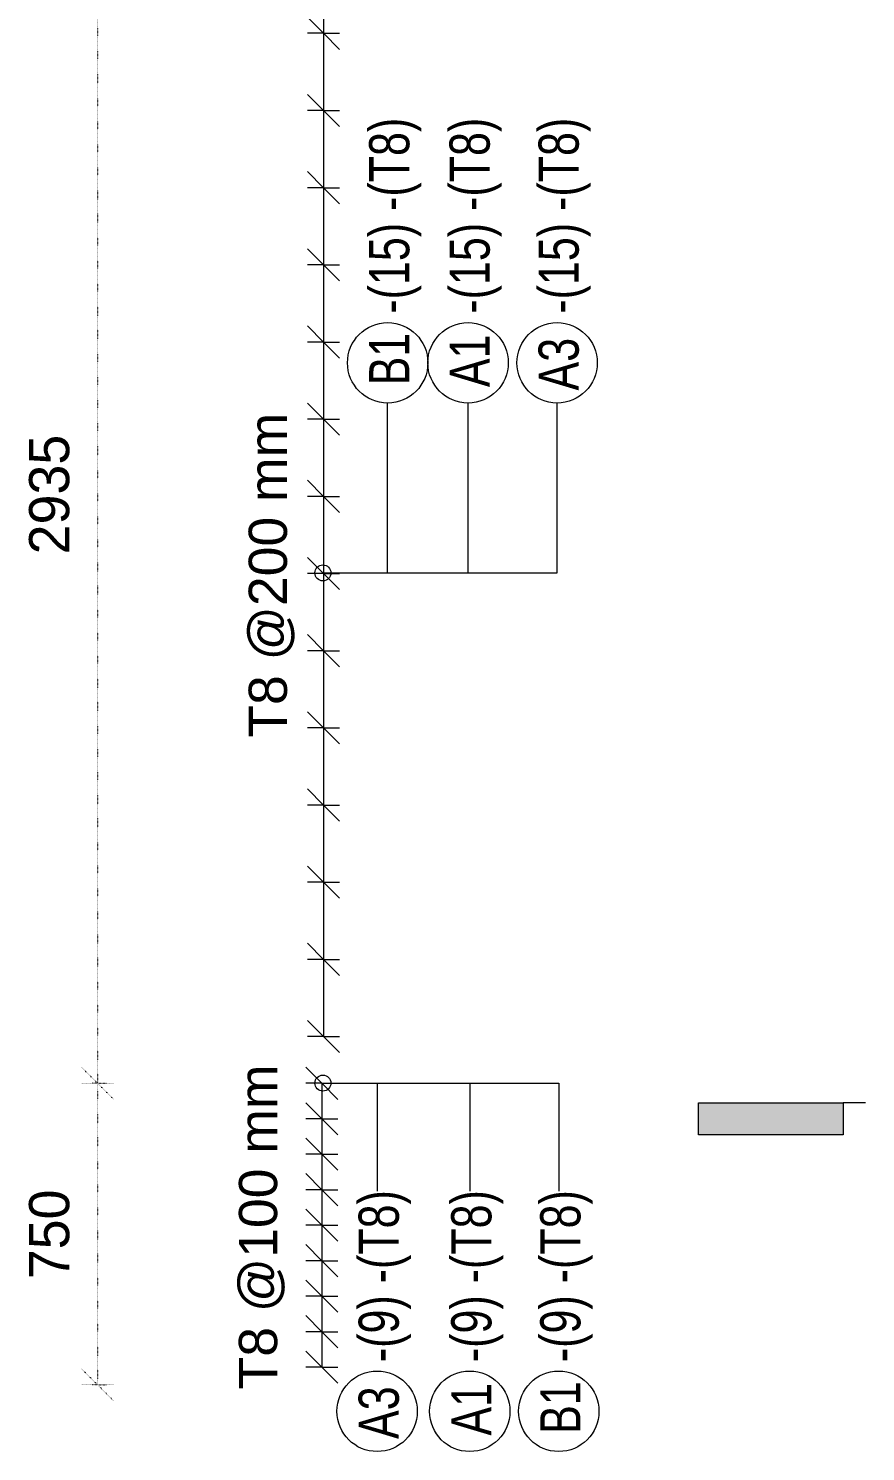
# Model space of a CAD drawing. Header units: millimetres. Extents: x -5408 to 3643, y -1561 to 6809.
# Drawn here: x -5408 to -3325, y -1561 to 1978 of the extents above; entities that cross this region are included whole.
import ezdxf

# ---------------------------------------------------------------- set-up
doc = ezdxf.new("R2010")
doc.units = ezdxf.units.MM
doc.linetypes.add('Dot 1mm', pattern=[1, 0, -1])
for name, color, linetype, lineweight in [('A-ANNO-DIMS', 211, 'Continuous', 9), ('A-ANNO-DIMS-40', 211, 'Continuous', 9), ('G-ANNO-SYMB', 111, 'Continuous', 9), ('S-RBAR-IDEN', 171, 'Continuous', 9)]:
    doc.layers.add(name, color=color, linetype=linetype, lineweight=lineweight)
doc.styles.add('Arial', font='arial.ttf', dxfattribs={"height": 80})
doc.styles.add('Arial_1', font='arial.ttf', dxfattribs={"height": 95.25})
doc.styles.add('Nirmala UI Semilight', font='NirmalaS.ttf', dxfattribs={"width": 0.8, "height": 100})
doc.styles.add('Nirmala UI Semilight_1', font='NirmalaS.ttf', dxfattribs={"height": 100})
doc.dimstyles.new('Arrow_Filled_-_2_5_NI_UI', dxfattribs={"dimscale": 304.8, "dimtxt": 104.736395, "dimasz": 0.262467, "dimexe": 0.131234, "dimexo": 0.0625, "dimgap": 0.131234, "dimtad": 1, "dimdec": 4, "dimzin": 0, "dimdsep": 46, "dimtxsty": 'Arial', "dimblk1": 'OBLIQUE', "dimblk2": 'OBLIQUE', "dimsah": 1, "dimcen": 0.09, "dimazin": 0, "dimtfac": 1, "dimtdec": 4, "dimtix": 1, "dimtmove": 0, "dimatfit": 3, "dimfxl": 0.131234, "dimfxlon": 1, "dimtvp": 1, "dimtolj": 1, "dimtzin": 0, "dimarcsym": 2})
doc.dimstyles.new('Arrow_Filled_-_2_5_NI_UI_1', dxfattribs={"dimscale": 304.8, "dimtxt": 104.736395, "dimasz": 0.262467, "dimexe": 0.131234, "dimexo": 0.0625, "dimgap": 0.131234, "dimtad": 1, "dimdec": 4, "dimzin": 0, "dimdsep": 46, "dimtxsty": 'Arial_1', "dimblk1": 'OBLIQUE', "dimblk2": 'OBLIQUE', "dimsah": 1, "dimcen": 0.09, "dimazin": 0, "dimtfac": 1, "dimtdec": 4, "dimtix": 1, "dimtmove": 0, "dimatfit": 3, "dimfxl": 0.131234, "dimfxlon": 1, "dimtvp": 1, "dimtolj": 1, "dimtzin": 0, "dimarcsym": 2})
doc.dimstyles.new('Arrow_Filled_-_2_5_NI_UI_3', dxfattribs={"dimscale": 304.8, "dimtxt": 104.736395, "dimasz": 0.262467, "dimexe": 0.131234, "dimexo": 0.0625, "dimgap": 0.131234, "dimtad": 1, "dimdec": 4, "dimzin": 0, "dimdsep": 46, "dimtxsty": 'Nirmala UI Semilight_1', "dimblk1": 'OBLIQUE', "dimblk2": 'OBLIQUE', "dimsah": 1, "dimcen": 0.09, "dimazin": 0, "dimtfac": 1, "dimtdec": 4, "dimtix": 1, "dimtmove": 0, "dimatfit": 3, "dimfxl": 0.131234, "dimfxlon": 1, "dimtvp": 1, "dimtolj": 1, "dimtzin": 0, "dimarcsym": 2})

# ---------------------------------------------------------------- blocks, each defined once
blk = doc.blocks.new('Detail View - M_Section Tail - Filled Horizontal-14034-Elevation Front Copy 1')
at = {"layer": 'G-ANNO-SYMB'}
blk.add_hatch(color=256, dxfattribs=at).paths.add_polyline_path([(-3380.7, -773.4), (-3380.7, -693.4), (-3740.7, -693.4), (-3740.7, -773.4)])
for p, q in [((-3740.7, -773.4), (-3740.7, -693.4)), ((-3740.7, -693.4), (-3380.7, -693.4)), ((-3380.7, -693.4), (-3380.7, -773.4)), ((-3380.7, -773.4), (-3740.7, -773.4))]:
    blk.add_line(p, q, dxfattribs=at)
blk = doc.blocks.new('DIMBLOCK1-Elevation Front Copy 1')
at = {"layer": 'A-ANNO-DIMS-40'}
for p, q in [((-4677.9, -645), (-4717.9, -605)), ((-4677.9, -645), (-4717.9, -645)), ((-4677.9, -645), (-4677.9, -733.3)), ((-4677.9, -645), (-4637.9, -685)), ((-4677.9, -645), (-4637.9, -645)), ((-4677.9, -733.3), (-4717.9, -693.3)), ((-4677.9, -733.3), (-4717.9, -733.3)), ((-4677.9, -733.3), (-4637.9, -773.3)), ((-4677.9, -733.3), (-4637.9, -733.3))]:
    blk.add_line(p, q, dxfattribs=at)
blk = doc.blocks.new('_Oblique')
at = {"color": 0, "linetype": 'ByBlock', "lineweight": -2}
blk.add_line((-0.5, -0.5), (0.5, 0.5), dxfattribs=at)
blk = doc.blocks.new('DIMBLOCK2-Elevation Front Copy 1')
at = {"layer": 'A-ANNO-DIMS-40'}
for p, q in [((-4677.9, -733.3), (-4717.9, -693.3)), ((-4677.9, -733.3), (-4717.9, -733.3)), ((-4677.9, -733.3), (-4677.9, -821.5)), ((-4677.9, -733.3), (-4637.9, -773.3)), ((-4677.9, -733.3), (-4637.9, -733.3)), ((-4677.9, -821.5), (-4717.9, -781.5)), ((-4677.9, -821.5), (-4717.9, -821.5)), ((-4677.9, -821.5), (-4637.9, -861.5)), ((-4677.9, -821.5), (-4637.9, -821.5))]:
    blk.add_line(p, q, dxfattribs=at)
blk = doc.blocks.new('DIMBLOCK3-Elevation Front Copy 1')
at = {"layer": 'A-ANNO-DIMS-40'}
for p, q in [((-4677.9, -821.5), (-4717.9, -781.5)), ((-4677.9, -821.5), (-4717.9, -821.5)), ((-4677.9, -821.5), (-4677.9, -909.8)), ((-4677.9, -821.5), (-4637.9, -861.5)), ((-4677.9, -821.5), (-4637.9, -821.5)), ((-4677.9, -909.8), (-4717.9, -869.8)), ((-4677.9, -909.8), (-4717.9, -909.8)), ((-4677.9, -909.8), (-4637.9, -949.8)), ((-4677.9, -909.8), (-4637.9, -909.8))]:
    blk.add_line(p, q, dxfattribs=at)
blk = doc.blocks.new('DIMBLOCK4-Elevation Front Copy 1')
at = {"layer": 'A-ANNO-DIMS-40'}
for p, q in [((-4677.9, -909.8), (-4717.9, -869.8)), ((-4677.9, -909.8), (-4717.9, -909.8)), ((-4677.9, -909.8), (-4677.9, -998)), ((-4677.9, -909.8), (-4637.9, -949.8)), ((-4677.9, -909.8), (-4637.9, -909.8)), ((-4677.9, -998), (-4717.9, -958)), ((-4677.9, -998), (-4717.9, -998)), ((-4677.9, -998), (-4637.9, -1038)), ((-4677.9, -998), (-4637.9, -998))]:
    blk.add_line(p, q, dxfattribs=at)
blk = doc.blocks.new('DIMBLOCK5-Elevation Front Copy 1')
at = {"layer": 'A-ANNO-DIMS-40'}
for p, q in [((-4677.9, -998), (-4717.9, -958)), ((-4677.9, -998), (-4717.9, -998)), ((-4677.9, -998), (-4677.9, -1086.3)), ((-4677.9, -998), (-4637.9, -1038)), ((-4677.9, -998), (-4637.9, -998)), ((-4677.9, -1086.3), (-4717.9, -1046.3)), ((-4677.9, -1086.3), (-4717.9, -1086.3)), ((-4677.9, -1086.3), (-4637.9, -1126.3)), ((-4677.9, -1086.3), (-4637.9, -1086.3))]:
    blk.add_line(p, q, dxfattribs=at)
blk = doc.blocks.new('DIMBLOCK6-Elevation Front Copy 1')
at = {"layer": 'A-ANNO-DIMS-40'}
for p, q in [((-4677.9, -1086.3), (-4717.9, -1046.3)), ((-4677.9, -1086.3), (-4717.9, -1086.3)), ((-4677.9, -1086.3), (-4677.9, -1174.5)), ((-4677.9, -1086.3), (-4637.9, -1126.3)), ((-4677.9, -1086.3), (-4637.9, -1086.3)), ((-4677.9, -1174.5), (-4717.9, -1134.5)), ((-4677.9, -1174.5), (-4717.9, -1174.5)), ((-4677.9, -1174.5), (-4637.9, -1214.5)), ((-4677.9, -1174.5), (-4637.9, -1174.5))]:
    blk.add_line(p, q, dxfattribs=at)
blk = doc.blocks.new('DIMBLOCK7-Elevation Front Copy 1')
at = {"layer": 'A-ANNO-DIMS-40'}
for p, q in [((-4677.9, -1174.5), (-4717.9, -1134.5)), ((-4677.9, -1174.5), (-4717.9, -1174.5)), ((-4677.9, -1174.5), (-4677.9, -1262.8)), ((-4677.9, -1174.5), (-4637.9, -1214.5)), ((-4677.9, -1174.5), (-4637.9, -1174.5)), ((-4677.9, -1262.8), (-4717.9, -1222.8)), ((-4677.9, -1262.8), (-4717.9, -1262.8)), ((-4677.9, -1262.8), (-4637.9, -1302.8)), ((-4677.9, -1262.8), (-4637.9, -1262.8))]:
    blk.add_line(p, q, dxfattribs=at)
blk = doc.blocks.new('DIMBLOCK8-Elevation Front Copy 1')
at = {"layer": 'A-ANNO-DIMS-40'}
for p, q in [((-4677.9, -1262.8), (-4717.9, -1222.8)), ((-4677.9, -1262.8), (-4717.9, -1262.8)), ((-4677.9, -1262.8), (-4677.9, -1351)), ((-4677.9, -1262.8), (-4637.9, -1302.8)), ((-4677.9, -1262.8), (-4637.9, -1262.8)), ((-4677.9, -1351), (-4717.9, -1311)), ((-4677.9, -1351), (-4717.9, -1351)), ((-4677.9, -1351), (-4637.9, -1391)), ((-4677.9, -1351), (-4637.9, -1351))]:
    blk.add_line(p, q, dxfattribs=at)
blk = doc.blocks.new('DIMBLOCK9-Elevation Front Copy 1')
at = {"layer": 'A-ANNO-DIMS-40'}
for p, q in [((-4677.9, -645), (-4717.9, -605)), ((-4677.9, -645), (-4717.9, -645)), ((-4677.9, -645), (-4677.9, -1351)), ((-4677.9, -645), (-4677.9, -733.3)), ((-4677.9, -645), (-4637.9, -685)), ((-4677.9, -645), (-4637.9, -645)), ((-4677.9, -733.3), (-4717.9, -693.3)), ((-4677.9, -733.3), (-4717.9, -733.3)), ((-4677.9, -733.3), (-4677.9, -821.5)), ((-4677.9, -733.3), (-4637.9, -773.3)), ((-4677.9, -733.3), (-4637.9, -733.3)), ((-4677.9, -821.5), (-4717.9, -781.5)), ((-4677.9, -821.5), (-4717.9, -821.5)), ((-4677.9, -821.5), (-4677.9, -909.8)), ((-4677.9, -821.5), (-4637.9, -861.5)), ((-4677.9, -821.5), (-4637.9, -821.5)), ((-4677.9, -909.8), (-4717.9, -869.8)), ((-4677.9, -909.8), (-4717.9, -909.8)), ((-4677.9, -909.8), (-4677.9, -998)), ((-4677.9, -909.8), (-4637.9, -949.8)), ((-4677.9, -909.8), (-4637.9, -909.8)), ((-4677.9, -998), (-4717.9, -958)), ((-4677.9, -998), (-4717.9, -998)), ((-4677.9, -998), (-4677.9, -1086.3)), ((-4677.9, -998), (-4637.9, -1038)), ((-4677.9, -998), (-4637.9, -998)), ((-4677.9, -1086.3), (-4717.9, -1046.3)), ((-4677.9, -1086.3), (-4717.9, -1086.3)), ((-4677.9, -1086.3), (-4677.9, -1174.5)), ((-4677.9, -1086.3), (-4637.9, -1126.3)), ((-4677.9, -1086.3), (-4637.9, -1086.3)), ((-4677.9, -1174.5), (-4717.9, -1134.5)), ((-4677.9, -1174.5), (-4717.9, -1174.5)), ((-4677.9, -1174.5), (-4677.9, -1262.8)), ((-4677.9, -1174.5), (-4637.9, -1214.5)), ((-4677.9, -1174.5), (-4637.9, -1174.5)), ((-4677.9, -1262.8), (-4717.9, -1222.8)), ((-4677.9, -1262.8), (-4717.9, -1262.8)), ((-4677.9, -1262.8), (-4677.9, -1351)), ((-4677.9, -1262.8), (-4637.9, -1302.8)), ((-4677.9, -1262.8), (-4637.9, -1262.8)), ((-4677.9, -1351), (-4717.9, -1311)), ((-4677.9, -1351), (-4717.9, -1351)), ((-4677.9, -1351), (-4637.9, -1391)), ((-4677.9, -1351), (-4637.9, -1351))]:
    blk.add_line(p, q, dxfattribs=at)
blk = doc.blocks.new('_None')
blk = doc.blocks.new('DIMBLOCK10-Elevation Front Copy 1')
at = {"layer": 'A-ANNO-DIMS-40'}
for p, q in [((-4673.9, 2157.9), (-4713.9, 2197.9)), ((-4673.9, 2157.9), (-4713.9, 2157.9)), ((-4673.9, 2157.9), (-4673.9, 1966)), ((-4673.9, 2157.9), (-4633.9, 2117.9)), ((-4673.9, 2157.9), (-4633.9, 2157.9)), ((-4673.9, 1966), (-4713.9, 2006)), ((-4673.9, 1966), (-4713.9, 1966)), ((-4673.9, 1966), (-4633.9, 1926)), ((-4673.9, 1966), (-4633.9, 1966))]:
    blk.add_line(p, q, dxfattribs=at)
blk = doc.blocks.new('DIMBLOCK11-Elevation Front Copy 1')
at = {"layer": 'A-ANNO-DIMS-40'}
for p, q in [((-4673.9, 1966), (-4713.9, 2006)), ((-4673.9, 1966), (-4713.9, 1966)), ((-4673.9, 1966), (-4673.9, 1774)), ((-4673.9, 1966), (-4633.9, 1926)), ((-4673.9, 1966), (-4633.9, 1966)), ((-4673.9, 1774), (-4713.9, 1814)), ((-4673.9, 1774), (-4713.9, 1774)), ((-4673.9, 1774), (-4633.9, 1734)), ((-4673.9, 1774), (-4633.9, 1774))]:
    blk.add_line(p, q, dxfattribs=at)
blk = doc.blocks.new('DIMBLOCK12-Elevation Front Copy 1')
at = {"layer": 'A-ANNO-DIMS-40'}
for p, q in [((-4673.9, 1774), (-4713.9, 1814)), ((-4673.9, 1774), (-4713.9, 1774)), ((-4673.9, 1774), (-4673.9, 1582.1)), ((-4673.9, 1774), (-4633.9, 1734)), ((-4673.9, 1774), (-4633.9, 1774)), ((-4673.9, 1582.1), (-4713.9, 1622.1)), ((-4673.9, 1582.1), (-4713.9, 1582.1)), ((-4673.9, 1582.1), (-4633.9, 1542.1)), ((-4673.9, 1582.1), (-4633.9, 1582.1))]:
    blk.add_line(p, q, dxfattribs=at)
blk = doc.blocks.new('DIMBLOCK13-Elevation Front Copy 1')
at = {"layer": 'A-ANNO-DIMS-40'}
for p, q in [((-4673.9, 1582.1), (-4713.9, 1622.1)), ((-4673.9, 1582.1), (-4713.9, 1582.1)), ((-4673.9, 1582.1), (-4673.9, 1390.2)), ((-4673.9, 1582.1), (-4633.9, 1542.1)), ((-4673.9, 1582.1), (-4633.9, 1582.1)), ((-4673.9, 1390.2), (-4713.9, 1430.2)), ((-4673.9, 1390.2), (-4713.9, 1390.2)), ((-4673.9, 1390.2), (-4633.9, 1350.2)), ((-4673.9, 1390.2), (-4633.9, 1390.2))]:
    blk.add_line(p, q, dxfattribs=at)
blk = doc.blocks.new('DIMBLOCK14-Elevation Front Copy 1')
at = {"layer": 'A-ANNO-DIMS-40'}
for p, q in [((-4673.9, 1390.2), (-4713.9, 1430.2)), ((-4673.9, 1390.2), (-4713.9, 1390.2)), ((-4673.9, 1390.2), (-4673.9, 1198.3)), ((-4673.9, 1390.2), (-4633.9, 1350.2)), ((-4673.9, 1390.2), (-4633.9, 1390.2)), ((-4673.9, 1198.3), (-4713.9, 1238.3)), ((-4673.9, 1198.3), (-4713.9, 1198.3)), ((-4673.9, 1198.3), (-4633.9, 1158.3)), ((-4673.9, 1198.3), (-4633.9, 1198.3))]:
    blk.add_line(p, q, dxfattribs=at)
blk = doc.blocks.new('DIMBLOCK15-Elevation Front Copy 1')
at = {"layer": 'A-ANNO-DIMS-40'}
for p, q in [((-4673.9, 1198.3), (-4713.9, 1238.3)), ((-4673.9, 1198.3), (-4713.9, 1198.3)), ((-4673.9, 1198.3), (-4673.9, 1006.4)), ((-4673.9, 1198.3), (-4633.9, 1158.3)), ((-4673.9, 1198.3), (-4633.9, 1198.3)), ((-4673.9, 1006.4), (-4713.9, 1046.4)), ((-4673.9, 1006.4), (-4713.9, 1006.4)), ((-4673.9, 1006.4), (-4633.9, 966.4)), ((-4673.9, 1006.4), (-4633.9, 1006.4))]:
    blk.add_line(p, q, dxfattribs=at)
blk = doc.blocks.new('DIMBLOCK16-Elevation Front Copy 1')
at = {"layer": 'A-ANNO-DIMS-40'}
for p, q in [((-4673.9, 1006.4), (-4713.9, 1046.4)), ((-4673.9, 1006.4), (-4713.9, 1006.4)), ((-4673.9, 1006.4), (-4673.9, 814.5)), ((-4673.9, 1006.4), (-4633.9, 966.4)), ((-4673.9, 1006.4), (-4633.9, 1006.4)), ((-4673.9, 814.5), (-4713.9, 854.5)), ((-4673.9, 814.5), (-4713.9, 814.5)), ((-4673.9, 814.5), (-4633.9, 774.5)), ((-4673.9, 814.5), (-4633.9, 814.5))]:
    blk.add_line(p, q, dxfattribs=at)
blk = doc.blocks.new('DIMBLOCK17-Elevation Front Copy 1')
at = {"layer": 'A-ANNO-DIMS-40'}
for p, q in [((-4673.9, 814.5), (-4713.9, 854.5)), ((-4673.9, 814.5), (-4713.9, 814.5)), ((-4673.9, 814.5), (-4673.9, 622.6)), ((-4673.9, 814.5), (-4633.9, 774.5)), ((-4673.9, 814.5), (-4633.9, 814.5)), ((-4673.9, 622.6), (-4713.9, 662.6)), ((-4673.9, 622.6), (-4713.9, 622.6)), ((-4673.9, 622.6), (-4633.9, 582.6)), ((-4673.9, 622.6), (-4633.9, 622.6))]:
    blk.add_line(p, q, dxfattribs=at)
blk = doc.blocks.new('DIMBLOCK18-Elevation Front Copy 1')
at = {"layer": 'A-ANNO-DIMS-40'}
for p, q in [((-4673.9, 622.6), (-4713.9, 662.6)), ((-4673.9, 622.6), (-4713.9, 622.6)), ((-4673.9, 622.6), (-4673.9, 430.6)), ((-4673.9, 622.6), (-4633.9, 582.6)), ((-4673.9, 622.6), (-4633.9, 622.6)), ((-4673.9, 430.6), (-4713.9, 470.6)), ((-4673.9, 430.6), (-4713.9, 430.6)), ((-4673.9, 430.6), (-4633.9, 390.6)), ((-4673.9, 430.6), (-4633.9, 430.6))]:
    blk.add_line(p, q, dxfattribs=at)
blk = doc.blocks.new('DIMBLOCK19-Elevation Front Copy 1')
at = {"layer": 'A-ANNO-DIMS-40'}
for p, q in [((-4673.9, 430.6), (-4713.9, 470.6)), ((-4673.9, 430.6), (-4713.9, 430.6)), ((-4673.9, 430.6), (-4673.9, 238.7)), ((-4673.9, 430.6), (-4633.9, 390.6)), ((-4673.9, 430.6), (-4633.9, 430.6)), ((-4673.9, 238.7), (-4713.9, 278.7)), ((-4673.9, 238.7), (-4713.9, 238.7)), ((-4673.9, 238.7), (-4633.9, 198.7)), ((-4673.9, 238.7), (-4633.9, 238.7))]:
    blk.add_line(p, q, dxfattribs=at)
blk = doc.blocks.new('DIMBLOCK20-Elevation Front Copy 1')
at = {"layer": 'A-ANNO-DIMS-40'}
for p, q in [((-4673.9, 238.7), (-4713.9, 278.7)), ((-4673.9, 238.7), (-4713.9, 238.7)), ((-4673.9, 238.7), (-4673.9, 46.8)), ((-4673.9, 238.7), (-4633.9, 198.7)), ((-4673.9, 238.7), (-4633.9, 238.7)), ((-4673.9, 46.8), (-4713.9, 86.8)), ((-4673.9, 46.8), (-4713.9, 46.8)), ((-4673.9, 46.8), (-4633.9, 6.8)), ((-4673.9, 46.8), (-4633.9, 46.8))]:
    blk.add_line(p, q, dxfattribs=at)
blk = doc.blocks.new('DIMBLOCK21-Elevation Front Copy 1')
at = {"layer": 'A-ANNO-DIMS-40'}
for p, q in [((-4673.9, 46.8), (-4713.9, 86.8)), ((-4673.9, 46.8), (-4713.9, 46.8)), ((-4673.9, 46.8), (-4673.9, -145.1)), ((-4673.9, 46.8), (-4633.9, 6.8)), ((-4673.9, 46.8), (-4633.9, 46.8)), ((-4673.9, -145.1), (-4713.9, -105.1)), ((-4673.9, -145.1), (-4713.9, -145.1)), ((-4673.9, -145.1), (-4633.9, -185.1)), ((-4673.9, -145.1), (-4633.9, -145.1))]:
    blk.add_line(p, q, dxfattribs=at)
blk = doc.blocks.new('DIMBLOCK22-Elevation Front Copy 1')
at = {"layer": 'A-ANNO-DIMS-40'}
for p, q in [((-4673.9, -145.1), (-4713.9, -105.1)), ((-4673.9, -145.1), (-4713.9, -145.1)), ((-4673.9, -145.1), (-4673.9, -337)), ((-4673.9, -145.1), (-4633.9, -185.1)), ((-4673.9, -145.1), (-4633.9, -145.1)), ((-4673.9, -337), (-4713.9, -297)), ((-4673.9, -337), (-4713.9, -337)), ((-4673.9, -337), (-4633.9, -377)), ((-4673.9, -337), (-4633.9, -337))]:
    blk.add_line(p, q, dxfattribs=at)
blk = doc.blocks.new('DIMBLOCK23-Elevation Front Copy 1')
at = {"layer": 'A-ANNO-DIMS-40'}
for p, q in [((-4673.9, -337), (-4713.9, -297)), ((-4673.9, -337), (-4713.9, -337)), ((-4673.9, -337), (-4673.9, -528.9)), ((-4673.9, -337), (-4633.9, -377)), ((-4673.9, -337), (-4633.9, -337)), ((-4673.9, -528.9), (-4713.9, -488.9)), ((-4673.9, -528.9), (-4713.9, -528.9)), ((-4673.9, -528.9), (-4633.9, -568.9)), ((-4673.9, -528.9), (-4633.9, -528.9))]:
    blk.add_line(p, q, dxfattribs=at)
blk = doc.blocks.new('DIMBLOCK24-Elevation Front Copy 1')
at = {"layer": 'A-ANNO-DIMS-40'}
for p, q in [((-4673.9, 2157.9), (-4713.9, 2197.9)), ((-4673.9, 2157.9), (-4713.9, 2157.9)), ((-4673.9, 2157.9), (-4673.9, -528.9)), ((-4673.9, 2157.9), (-4673.9, 1966)), ((-4673.9, 2157.9), (-4633.9, 2117.9)), ((-4673.9, 2157.9), (-4633.9, 2157.9)), ((-4673.9, 1966), (-4713.9, 2006)), ((-4673.9, 1966), (-4713.9, 1966)), ((-4673.9, 1966), (-4673.9, 1774)), ((-4673.9, 1966), (-4633.9, 1926)), ((-4673.9, 1966), (-4633.9, 1966)), ((-4673.9, 1774), (-4713.9, 1814)), ((-4673.9, 1774), (-4713.9, 1774)), ((-4673.9, 1774), (-4673.9, 1582.1)), ((-4673.9, 1774), (-4633.9, 1734)), ((-4673.9, 1774), (-4633.9, 1774)), ((-4673.9, 1582.1), (-4713.9, 1622.1)), ((-4673.9, 1582.1), (-4713.9, 1582.1)), ((-4673.9, 1582.1), (-4673.9, 1390.2)), ((-4673.9, 1582.1), (-4633.9, 1542.1)), ((-4673.9, 1582.1), (-4633.9, 1582.1)), ((-4673.9, 1390.2), (-4713.9, 1430.2)), ((-4673.9, 1390.2), (-4713.9, 1390.2)), ((-4673.9, 1390.2), (-4673.9, 1198.3)), ((-4673.9, 1390.2), (-4633.9, 1350.2)), ((-4673.9, 1390.2), (-4633.9, 1390.2)), ((-4673.9, 1198.3), (-4713.9, 1238.3)), ((-4673.9, 1198.3), (-4713.9, 1198.3)), ((-4673.9, 1198.3), (-4673.9, 1006.4)), ((-4673.9, 1198.3), (-4633.9, 1158.3)), ((-4673.9, 1198.3), (-4633.9, 1198.3)), ((-4673.9, 1006.4), (-4713.9, 1046.4)), ((-4673.9, 1006.4), (-4713.9, 1006.4)), ((-4673.9, 1006.4), (-4673.9, 814.5)), ((-4673.9, 1006.4), (-4633.9, 966.4)), ((-4673.9, 1006.4), (-4633.9, 1006.4)), ((-4673.9, 814.5), (-4713.9, 854.5)), ((-4673.9, 814.5), (-4713.9, 814.5)), ((-4673.9, 814.5), (-4673.9, 622.6)), ((-4673.9, 814.5), (-4633.9, 774.5)), ((-4673.9, 814.5), (-4633.9, 814.5)), ((-4673.9, 622.6), (-4713.9, 662.6)), ((-4673.9, 622.6), (-4713.9, 622.6)), ((-4673.9, 622.6), (-4673.9, 430.6)), ((-4673.9, 622.6), (-4633.9, 582.6)), ((-4673.9, 622.6), (-4633.9, 622.6)), ((-4673.9, 430.6), (-4713.9, 470.6)), ((-4673.9, 430.6), (-4713.9, 430.6)), ((-4673.9, 430.6), (-4673.9, 238.7)), ((-4673.9, 430.6), (-4633.9, 390.6)), ((-4673.9, 430.6), (-4633.9, 430.6)), ((-4673.9, 238.7), (-4713.9, 278.7)), ((-4673.9, 238.7), (-4713.9, 238.7)), ((-4673.9, 238.7), (-4673.9, 46.8)), ((-4673.9, 238.7), (-4633.9, 198.7)), ((-4673.9, 238.7), (-4633.9, 238.7)), ((-4673.9, 46.8), (-4713.9, 86.8)), ((-4673.9, 46.8), (-4713.9, 46.8)), ((-4673.9, 46.8), (-4673.9, -145.1)), ((-4673.9, 46.8), (-4633.9, 6.8)), ((-4673.9, 46.8), (-4633.9, 46.8)), ((-4673.9, -145.1), (-4713.9, -105.1)), ((-4673.9, -145.1), (-4713.9, -145.1)), ((-4673.9, -145.1), (-4673.9, -337)), ((-4673.9, -145.1), (-4633.9, -185.1)), ((-4673.9, -145.1), (-4633.9, -145.1)), ((-4673.9, -337), (-4713.9, -297)), ((-4673.9, -337), (-4713.9, -337)), ((-4673.9, -337), (-4673.9, -528.9)), ((-4673.9, -337), (-4633.9, -377)), ((-4673.9, -337), (-4633.9, -337)), ((-4673.9, -528.9), (-4713.9, -488.9)), ((-4673.9, -528.9), (-4713.9, -528.9)), ((-4673.9, -528.9), (-4633.9, -568.9)), ((-4673.9, -528.9), (-4633.9, -528.9))]:
    blk.add_line(p, q, dxfattribs=at)
blk = doc.blocks.new('M_Rebar Tag_rfa MARK - DOT 1 MM-794228-Elevation Front Copy 1')
at = {"layer": 'S-RBAR-IDEN'}
blk.add_circle((-4540.3, -1460.8), 100, dxfattribs=at)
blk = doc.blocks.new('DIMBLOCK42-Elevation Front Copy 1')
at = {"layer": 'A-ANNO-DIMS-40', "linetype": 'Dot 1mm'}
for p, q in [((-5236, 2290), (-5276, 2330)), ((-5236, 2290), (-5276, 2290)), ((-5236, 2290), (-5236, -645)), ((-5236, 2290), (-5196, 2250)), ((-5236, 2290), (-5196, 2290)), ((-5236, -645), (-5276, -605)), ((-5236, -645), (-5276, -645)), ((-5236, -645), (-5196, -685)), ((-5236, -645), (-5196, -645))]:
    blk.add_line(p, q, dxfattribs=at)
at = {"layer": 'A-ANNO-DIMS-40', "color": 0, "linetype": 'Dot 1mm', "insert": (-5406.5, 670.2), "char_height": 100, "width": 365.625, "attachment_point": 1, "rotation": 90, "line_spacing_factor": 1.142579, "style": 'Nirmala UI Semilight_1'}
blk.add_mtext('2935', dxfattribs=at)
blk = doc.blocks.new('DIMBLOCK43-Elevation Front Copy 1')
at = {"layer": 'A-ANNO-DIMS-40', "linetype": 'Dot 1mm'}
for p, q in [((-5236, -645), (-5276, -605)), ((-5236, -645), (-5276, -645)), ((-5236, -645), (-5236, -1395)), ((-5236, -645), (-5196, -685)), ((-5236, -645), (-5196, -645)), ((-5236, -1395), (-5276, -1355)), ((-5236, -1395), (-5276, -1395)), ((-5236, -1395), (-5196, -1435)), ((-5236, -1395), (-5196, -1395))]:
    blk.add_line(p, q, dxfattribs=at)
at = {"layer": 'A-ANNO-DIMS-40', "color": 0, "linetype": 'Dot 1mm', "insert": (-5406.5, -1132.4), "char_height": 100, "width": 269.649, "attachment_point": 1, "rotation": 90, "line_spacing_factor": 1.142579, "style": 'Nirmala UI Semilight_1'}
blk.add_mtext('750', dxfattribs=at)

msp = doc.modelspace()

# ---------------------------------------------------------------- linework, layer by layer
at = {"layer": 'G-ANNO-SYMB'}
msp.add_line((-3324.90904, -693.419), (-3380.6858, -693.419), dxfattribs=at)
at = {"layer": 'S-RBAR-IDEN'}
for p, q in [((-4514.13477, 624.1409), (-4514.13477, 1046.54087)), ((-4314.13477, 624.1409), (-4314.13477, 1046.54087)), ((-4092.60342, 624.1409), (-4092.60342, 1046.54087)), ((-4675.28813, 624.1409), (-4514.13477, 624.1409)), ((-4675.28813, 624.1409), (-4314.13477, 624.1409)), ((-4675.28813, 624.1409), (-4092.60342, 624.1409)), ((-4675.28813, -644.63723), (-4540.32386, -644.63723)), ((-4675.28813, -644.63723), (-4309.91231, -644.63723)), ((-4675.28813, -644.63723), (-4088.38096, -644.63723)), ((-4540.32386, -644.63723), (-4540.32386, -913.03375)), ((-4309.91231, -644.63723), (-4309.91231, -913.03375)), ((-4088.38096, -644.63723), (-4088.38096, -913.03375))]:
    msp.add_line(p, q, dxfattribs=at)
for centre in [(-4675.28813, 624.1409), (-4675.28813, 624.1409), (-4675.28813, 624.1409), (-4675.28813, -644.63723), (-4675.28813, -644.63723), (-4675.28813, -644.63723)]:
    msp.add_circle(centre, 20, dxfattribs=at)

# ---------------------------------------------------------------- block references
at = {"layer": 'G-ANNO-SYMB'}
msp.add_blockref('Detail View - M_Section Tail - Filled Horizontal-14034-Elevation Front Copy 1', (0, 0), dxfattribs=at)
at = {"layer": 'S-RBAR-IDEN'}
for p in [(26.18909, 2607.38596), (226.18909, 2607.38596), (447.72044, 2607.38596), (0, 0), (230.41155, 0), (451.9429, 0)]:
    msp.add_blockref('M_Rebar Tag_rfa MARK - DOT 1 MM-794228-Elevation Front Copy 1', p, dxfattribs=at)

# ---------------------------------------------------------------- texts
at = {"layer": 'S-RBAR-IDEN', "char_height": 100, "attachment_point": 1, "rotation": 90, "style": 'Nirmala UI Semilight'}
for s, insert, width in [('-(15) -(T8)', (-4560.21667, 1268.75221), 564.388), ('-(15) -(T8)', (-4360.21667, 1268.75221), 564.388), ('-(15) -(T8)', (-4138.68532, 1268.75221), 564.388), ('B1', (-4560.21667, 1090.5717), 128.27), ('A1', (-4360.21667, 1086.2517), 138.5316), ('A3', (-4138.68532, 1077.7717), 159.0548), ('-(9) -(T8)', (-4586.40576, -1338.63375), 513.08), ('-(9) -(T8)', (-4355.99421, -1338.63375), 513.08), ('-(9) -(T8)', (-4134.46286, -1338.63375), 513.08), ('A3', (-4586.40576, -1529.61426), 159.0548), ('A1', (-4355.99421, -1521.13426), 138.5316), ('B1', (-4134.46286, -1516.81426), 128.27)]:
    msp.add_mtext(s, dxfattribs=dict(at, insert=insert, width=width))

# ---------------------------------------------------------------- dimensions: what is measured, and where the dimension line sits
at = {"layer": 'A-ANNO-DIMS', "linetype": 'Dot 1mm'}
for base, p1, p2, override, picture, middle in [((-5236.0452, -645), (-5196.0452, 2290), (-5196.0452, -645), {"dimpost": '<>', "dimfxl": 2935}, 'DIMBLOCK42-Elevation Front Copy 1', (-5327.75371, 822.5)), ((-5236.0452, -1395), (-5196.0452, -645), (-5196.0452, -1395), {"dimpost": '<>', "dimfxl": 750}, 'DIMBLOCK43-Elevation Front Copy 1', (-5327.71884, -1020))]:
    dim = msp.add_linear_dim(base=base, p1=p1, p2=p2, angle=90, dimstyle='Arrow_Filled_-_2_5_NI_UI_3', override=override, dxfattribs=at)
    dim.commit()
    dim.dimension.update_dxf_attribs({"geometry": picture, "text_midpoint": middle})
at = {"layer": 'A-ANNO-DIMS'}
for base, p1, p2, text, dimstyle, override, picture, middle in [((-4673.93526, 1965.95285), (-4633.93526, 2157.86719), (-4633.93526, 1965.95285), ' ', 'Arrow_Filled_-_2_5_NI_UI_1', {"dimpost": '<>', "dimfxl": 191.914342}, 'DIMBLOCK10-Elevation Front Copy 1', (-4673.93526, 2061.91002)), ((-4673.93526, 1774.0385), (-4633.93526, 1965.95285), (-4633.93526, 1774.0385), ' ', 'Arrow_Filled_-_2_5_NI_UI_1', {"dimpost": '<>', "dimfxl": 191.914342}, 'DIMBLOCK11-Elevation Front Copy 1', (-4673.93526, 1869.99568)), ((-4673.93526, 1582.12416), (-4633.93526, 1774.0385), (-4633.93526, 1582.12416), ' ', 'Arrow_Filled_-_2_5_NI_UI_1', {"dimpost": '<>', "dimfxl": 191.914342}, 'DIMBLOCK12-Elevation Front Copy 1', (-4673.93526, 1678.08133)), ((-4673.93526, 1390.20982), (-4633.93526, 1582.12416), (-4633.93526, 1390.20982), ' ', 'Arrow_Filled_-_2_5_NI_UI_1', {"dimpost": '<>', "dimfxl": 191.914342}, 'DIMBLOCK13-Elevation Front Copy 1', (-4673.93526, 1486.16699)), ((-4673.93526, 1198.29548), (-4633.93526, 1390.20982), (-4633.93526, 1198.29548), ' ', 'Arrow_Filled_-_2_5_NI_UI_1', {"dimpost": '<>', "dimfxl": 191.914342}, 'DIMBLOCK14-Elevation Front Copy 1', (-4673.93526, 1294.25265)), ((-4673.93526, 1006.38114), (-4633.93526, 1198.29548), (-4633.93526, 1006.38114), ' ', 'Arrow_Filled_-_2_5_NI_UI_1', {"dimpost": '<>', "dimfxl": 191.914342}, 'DIMBLOCK15-Elevation Front Copy 1', (-4673.93526, 1102.33831)), ((-4673.93526, 814.4668), (-4633.93526, 1006.38114), (-4633.93526, 814.4668), ' ', 'Arrow_Filled_-_2_5_NI_UI_1', {"dimpost": '<>', "dimfxl": 191.914342}, 'DIMBLOCK16-Elevation Front Copy 1', (-4673.93526, 910.42397)), ((-4673.93526, 622.55246), (-4633.93526, 814.4668), (-4633.93526, 622.55246), ' ', 'Arrow_Filled_-_2_5_NI_UI_1', {"dimpost": '<>', "dimfxl": 191.914342}, 'DIMBLOCK17-Elevation Front Copy 1', (-4673.93526, 718.50963)), ((-4673.93526, 430.63811), (-4633.93526, 622.55246), (-4633.93526, 430.63811), ' ', 'Arrow_Filled_-_2_5_NI_UI_1', {"dimpost": '<>', "dimfxl": 191.914342}, 'DIMBLOCK18-Elevation Front Copy 1', (-4673.93526, 526.59528)), ((-4673.93526, 238.72377), (-4633.93526, 430.63811), (-4633.93526, 238.72377), ' ', 'Arrow_Filled_-_2_5_NI_UI_1', {"dimpost": '<>', "dimfxl": 191.914342}, 'DIMBLOCK19-Elevation Front Copy 1', (-4673.93526, 334.68094)), ((-4673.93526, 46.80943), (-4633.93526, 238.72377), (-4633.93526, 46.80943), ' ', 'Arrow_Filled_-_2_5_NI_UI_1', {"dimpost": '<>', "dimfxl": 191.914342}, 'DIMBLOCK20-Elevation Front Copy 1', (-4673.93526, 142.7666)), ((-4673.93526, -145.10491), (-4633.93526, 46.80943), (-4633.93526, -145.10491), ' ', 'Arrow_Filled_-_2_5_NI_UI_1', {"dimpost": '<>', "dimfxl": 191.914342}, 'DIMBLOCK21-Elevation Front Copy 1', (-4673.93526, -49.14774)), ((-4673.93526, -337.01925), (-4633.93526, -145.10491), (-4633.93526, -337.01925), ' ', 'Arrow_Filled_-_2_5_NI_UI_1', {"dimpost": '<>', "dimfxl": 191.914342}, 'DIMBLOCK22-Elevation Front Copy 1', (-4673.93526, -241.06208)), ((-4673.93526, -528.93359), (-4633.93526, -337.01925), (-4633.93526, -528.93359), ' ', 'Arrow_Filled_-_2_5_NI_UI_1', {"dimpost": '<>', "dimfxl": 191.914342}, 'DIMBLOCK23-Elevation Front Copy 1', (-4673.93526, -432.97642)), ((-4677.85322, -1351), (-4637.85322, -645), (-4637.85322, -1351), '706', 'Arrow_Filled_-_2_5_NI_UI', {"dimpost": '<>', "dimblk1": 'None', "dimblk2": 'None', "dimsah": 1, "dimfxl": 706}, 'DIMBLOCK9-Elevation Front Copy 1', (-4758.69906, -998)), ((-4677.85322, -733.25), (-4637.85322, -645), (-4637.85322, -733.25), ' ', 'Arrow_Filled_-_2_5_NI_UI', {"dimpost": '<>', "dimfxl": 88.25}, 'DIMBLOCK1-Elevation Front Copy 1', (-4677.85322, -689.125)), ((-4677.85322, -821.5), (-4637.85322, -733.25), (-4637.85322, -821.5), ' ', 'Arrow_Filled_-_2_5_NI_UI', {"dimpost": '<>', "dimfxl": 88.25}, 'DIMBLOCK2-Elevation Front Copy 1', (-4677.85322, -777.375)), ((-4677.85322, -909.75), (-4637.85322, -821.5), (-4637.85322, -909.75), ' ', 'Arrow_Filled_-_2_5_NI_UI', {"dimpost": '<>', "dimfxl": 88.25}, 'DIMBLOCK3-Elevation Front Copy 1', (-4677.85322, -865.625)), ((-4677.85322, -998), (-4637.85322, -909.75), (-4637.85322, -998), ' ', 'Arrow_Filled_-_2_5_NI_UI', {"dimpost": '<>', "dimfxl": 88.25}, 'DIMBLOCK4-Elevation Front Copy 1', (-4677.85322, -953.875)), ((-4677.85322, -1086.25), (-4637.85322, -998), (-4637.85322, -1086.25), ' ', 'Arrow_Filled_-_2_5_NI_UI', {"dimpost": '<>', "dimfxl": 88.25}, 'DIMBLOCK5-Elevation Front Copy 1', (-4677.85322, -1042.125)), ((-4677.85322, -1174.5), (-4637.85322, -1086.25), (-4637.85322, -1174.5), ' ', 'Arrow_Filled_-_2_5_NI_UI', {"dimpost": '<>', "dimfxl": 88.25}, 'DIMBLOCK6-Elevation Front Copy 1', (-4677.85322, -1130.375)), ((-4677.85322, -1262.75), (-4637.85322, -1174.5), (-4637.85322, -1262.75), ' ', 'Arrow_Filled_-_2_5_NI_UI', {"dimpost": '<>', "dimfxl": 88.25}, 'DIMBLOCK7-Elevation Front Copy 1', (-4677.85322, -1218.625)), ((-4677.85322, -1351), (-4637.85322, -1262.75), (-4637.85322, -1351), ' ', 'Arrow_Filled_-_2_5_NI_UI', {"dimpost": '<>', "dimfxl": 88.25}, 'DIMBLOCK8-Elevation Front Copy 1', (-4677.85322, -1306.875))]:
    dim = msp.add_linear_dim(base=base, p1=p1, p2=p2, angle=90, text=text, dimstyle=dimstyle, override=override, dxfattribs=at)
    dim.commit()
    dim.dimension.update_dxf_attribs({"geometry": picture, "text_midpoint": middle})

# ---------------------------------------------------------------- next in the draw order: texts
at = {"layer": 'S-RBAR-IDEN', "insert": (-4884.31432, -1406.36591), "char_height": 95.25, "width": 990.88575, "attachment_point": 1, "rotation": 90, "style": 'Arial_1', "bg_fill": 3, "box_fill_scale": 0, "bg_fill_color": 256, "bg_fill_true_color": 3254780160, "bg_fill_transparency": 256}
msp.add_mtext('T8 @100 mm', dxfattribs=at)

# ---------------------------------------------------------------- next in the draw order: dimensions: what is measured, and where the dimension line sits
at = {"layer": 'A-ANNO-DIMS'}
dim = msp.add_linear_dim(base=(-4673.93526, -528.93359), p1=(-4633.93526, 2157.86719), p2=(-4633.93526, -528.93359), angle=90, text='2687', dimstyle='Arrow_Filled_-_2_5_NI_UI_1', override={"dimpost": '<>', "dimblk1": 'None', "dimblk2": 'None', "dimsah": 1, "dimfxl": 2686.800781}, dxfattribs=at)
dim.commit()
dim.dimension.update_dxf_attribs({"geometry": 'DIMBLOCK24-Elevation Front Copy 1', "text_midpoint": (-4762.56734, 814.4668)})

# ---------------------------------------------------------------- next in the draw order: texts
at = {"layer": 'S-RBAR-IDEN', "insert": (-4859.90344, 214.34573), "char_height": 95.25, "width": 990.88575, "attachment_point": 1, "rotation": 90, "style": 'Arial_1', "bg_fill": 3, "box_fill_scale": 0, "bg_fill_color": 256, "bg_fill_true_color": 3254780160, "bg_fill_transparency": 256}
msp.add_mtext('T8 @200 mm', dxfattribs=at)

doc.saveas('drawing.dxf')
